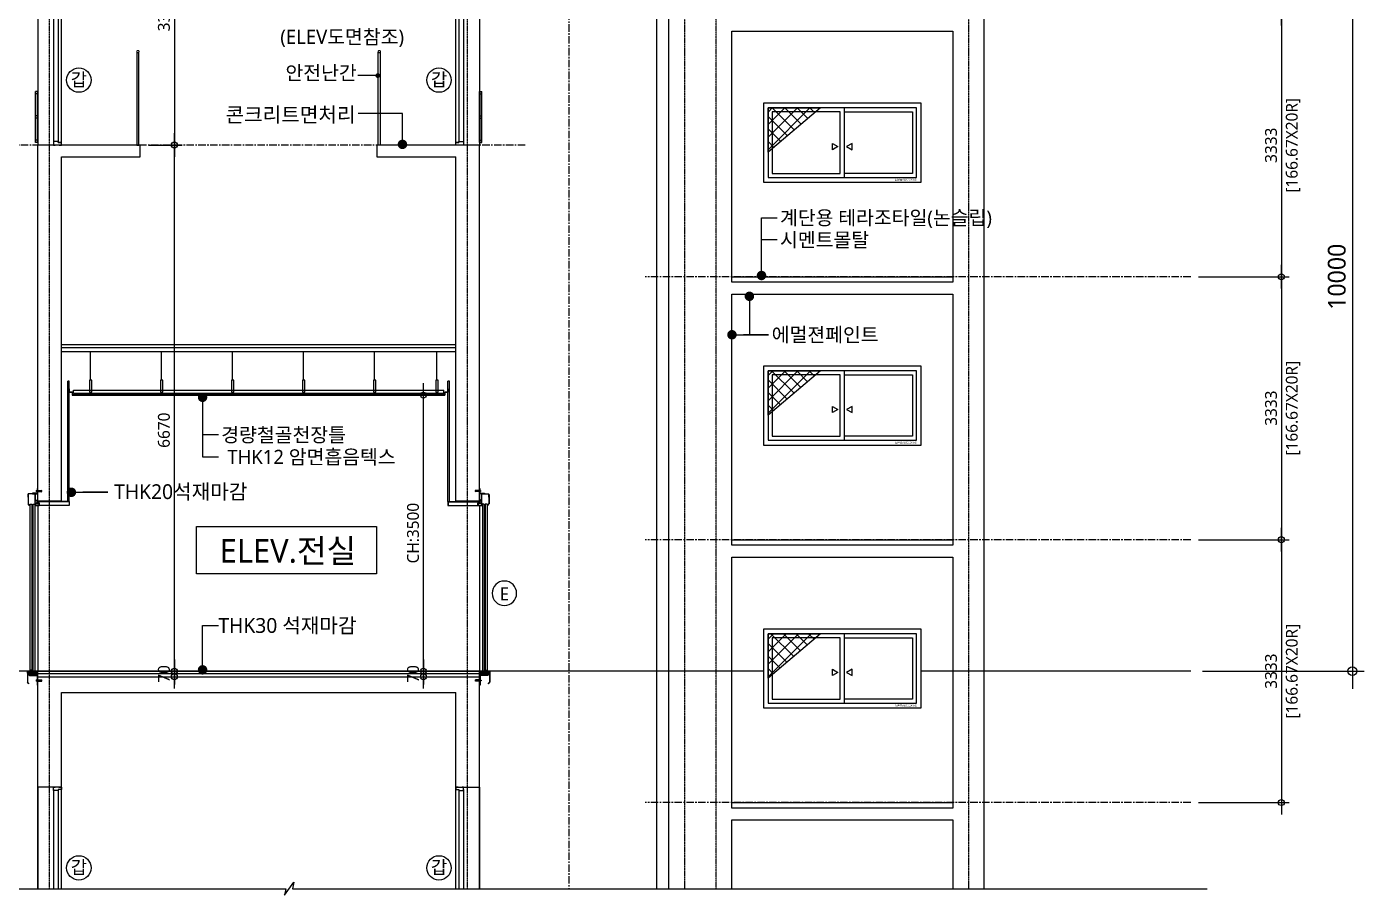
# Model space of a CAD drawing. Header units: millimetres. Extents: x -65167 to 413267, y -17142 to 66587.
# Drawn here: x 396312 to 413267, y 12109 to 23119 of the extents above; entities that cross this region are included whole.
import ezdxf
from ezdxf.enums import TextEntityAlignment as Align

# ---------------------------------------------------------------- set-up
doc = ezdxf.new("R2010")
doc.units = ezdxf.units.MM
doc.header["$LTSCALE"] = 75
doc.header["$MEASUREMENT"] = 0
doc.header["$PDSIZE"] = -10
for name, pattern in [('CEN', [62, 60, -1, 0, -1]), ('CENTER', [2, 1.25, -0.25, 0.25, -0.25]), ('HID', [2.5, 1.5, -1])]:
    doc.linetypes.add(name, pattern=pattern)
doc.layers.get('0').update_dxf_attribs({"linetype": 'CONTINUOUS'})
doc.layers.get('Defpoints').update_dxf_attribs({"color": 171, "linetype": 'CONTINUOUS'})
doc.layers.add('1-골조', color=2, linetype='CONTINUOUS', lineweight=0)
for name, color, linetype in [('A-CORE-ELEV', 5, 'CONTINUOUS'), ('A-DOOR', 4, 'CONTINUOUS'), ('A-ETC', 8, 'CONTINUOUS'), ('A-FIN-6', 6, 'CONTINUOUS'), ('A-SYM', 7, 'CONTINUOUS'), ('CEN', 1, 'CEN'), ('CEN(ST)', 1, 'CENTER'), ('CG-BEAM', 3, 'CONTINUOUS'), ('CON', 2, 'CONTINUOUS'), ('FIN', 8, 'CONTINUOUS'), ('FIN(THK20 화강석)', 5, 'CONTINUOUS'), ('FIN-2', 9, 'CONTINUOUS'), ('hatch', 8, 'CONTINUOUS'), ('NDIM', 7, 'CONTINUOUS'), ('SASAC 도면명', 2, 'CONTINUOUS'), ('SYM', 7, 'CONTINUOUS'), ('TEXT(MIN)', 7, 'CONTINUOUS'), ('TEXT(NOTE小)', 1, 'CONTINUOUS'), ('TEXT(노트)', 7, 'CONTINUOUS'), ('TEXT(실명)', 3, 'CONTINUOUS'), ('WID', 4, 'CONTINUOUS'), ('WIN-G', 252, 'CONTINUOUS'), ('XREF', 7, 'CONTINUOUS'), ('하지철물', 5, 'CONTINUOUS')]:
    doc.layers.add(name, color=color, linetype=linetype)
doc.styles.add('CGS', font='cgse', dxfattribs={"bigfont": 'cgs'})
doc.styles.add('나눔바른고딕', font='NanumBarunGothic.ttf')
doc.dimstyles.new('NDIM 1200', dxfattribs={"dimscale": 75, "dimtxt": 3, "dimasz": 1, "dimexe": 2, "dimexo": 2, "dimgap": 1, "dimtad": 1, "dimdec": 0, "dimdsep": 46, "dimtxsty": 'CGS', "dimblk": 'DOT0', "dimcen": 1, "dimdle": 8, "dimclrd": 256, "dimclre": 256, "dimclrt": 256, "dimadec": 0, "dimazin": 0, "dimtfac": 1, "dimtdec": 0, "dimtix": 1, "dimtmove": 2, "dimatfit": 3, "dimldrblk": 'DOT0', "dimfxl": 1, "dimtolj": 1, "dimtzin": 0, "dimlwd": -1, "dimlwe": -1, "dimarcsym": 0})

# ---------------------------------------------------------------- blocks, each defined once
blk = doc.blocks.new('DOT0')
blk.add_line((-3, 0), (3, 0))
at = {"color": 6}
blk.add_circle((0, 0), 0.75, dxfattribs=at)
blk = doc.blocks.new('*D1396')
at = {"layer": 'Defpoints', "color": 0, "ltscale": 0.4, "transparency": 16777216}
for p in [(411067, 24950), (411067, 14950), (413117, 14950)]:
    blk.add_point(p, dxfattribs=at)
at = {"layer": 'NDIM', "ltscale": 0.4, "transparency": 16777216}
for p, q in [((411217, 24950), (413267, 24950)), ((413117, 24875), (413117, 15025)), ((411217, 14950), (413267, 14950))]:
    blk.add_line(p, q, dxfattribs=at)
at = {"layer": 'NDIM', "ltscale": 0.4, "transparency": 16777216, "xscale": 75, "yscale": 75, "zscale": 75}
for p, rotation in [((413117, 24950), 90), ((413117, 14950), 270)]:
    blk.add_blockref('DOT0', p, dxfattribs=dict(at, rotation=rotation))
at = {"layer": 'NDIM', "ltscale": 0.4, "transparency": 16777216, "insert": (412920, 19950), "char_height": 225, "attachment_point": 5, "rotation": 90, "style": '나눔바른고딕'}
blk.add_mtext('\\A1;10000', dxfattribs=at)
blk = doc.blocks.new('A$C25f2d0dc')
at = {"layer": '1-골조'}
blk.add_line((0, 0), (300, 0), dxfattribs=at)
at = {"layer": 'A-CORE-ELEV', "color": 6, "linetype": 'Continuous'}
for p, q in [((-120, 78), (-122, 78)), ((-122, 78), (-122, -39)), ((-120, 45), (-120, 86)), ((-120, 78), (-120, -39)), ((-117, 45), (-120, 45)), ((-117, 45), (-117, 86)), ((-31, 90), (-116, 90)), ((-31, 87), (-116, 87)), ((-30, 10), (-32, 10)), ((-32, -45), (-32, 10)), ((-30, -10), (-30, 86)), ((-30, -45), (-30, 10)), ((-10, 2), (-30, 2)), ((-27, -10), (-27, 86)), ((-13, 128), (-14, 129)), ((-14, 128), (-13, 128)), ((-13, 122), (-14, 122)), ((-13, 122), (-14, 121)), ((-13, 128), (-7, 128)), ((-7, 122), (-13, 122)), ((0, 15), (-10, 2)), ((-6, 132), (47, 135)), ((-6, 132), (51, 132)), ((-6, 118), (47, 115)), ((-6, 118), (51, 118)), ((47, 115), (47, 135)), ((51, 118), (51, 132)), ((-105, -60), (-121, -41)), ((-104, -59), (-120, -40)), ((-105, -60), (-104, -59)), ((-30, -45), (-32, -45)), ((-27, -10), (-30, -10)), ((-29, -32), (18, -32)), ((-29, -34), (18, -34)), ((-130, -2165), (-130, -2300)), ((-129, -2165), (-129, -2299)), ((-4, -2190), (-129, -2190)), ((-126, -2193), (-126, -2203)), ((-7, -2193), (-126, -2193)), ((-126, -2203), (-7, -2203)), ((-7, -2193), (-7, -2203)), ((-4, -2190), (-4, -2206)), ((0, -2216), (0, -2160)), ((-113, -2319), (-130, -2300)), ((-129, -2206), (-4, -2206)), ((-112, -2318), (-129, -2299)), ((-113, -2319), (-112, -2318)), ((-15, -2276), (-16, -2275)), ((-16, -2277), (-15, -2276)), ((-15, -2283), (-16, -2282)), ((-15, -2283), (-16, -2283)), ((-15, -2276), (-9, -2276)), ((-9, -2283), (-15, -2283)), ((-8, -2272), (47, -2270)), ((-8, -2272), (51, -2272)), ((-8, -2286), (47, -2289)), ((-8, -2286), (51, -2286)), ((47, -2289), (47, -2270)), ((51, -2286), (51, -2272))]:
    blk.add_line(p, q, dxfattribs=at)
at = {"layer": 'A-CORE-ELEV', "color": 4, "linetype": 'Continuous'}
for p, q in [((-99, -45), (-99, -2149)), ((-99, -45), (-74, -45)), ((-74, -45), (-74, -2149)), ((-62, -45), (-62, -2163)), ((-62, -45), (-37, -45)), ((-37, -45), (-37, -2163)), ((-74, -2149), (-99, -2149)), ((-37, -2163), (-62, -2163))]:
    blk.add_line(p, q, dxfattribs=at)
at = {"layer": 'A-CORE-ELEV', "color": 9, "linetype": 'Continuous'}
blk.add_line((0, -60), (0, -2160), dxfattribs=at)
at = {"layer": 'A-CORE-ELEV', "color": 6, "linetype": 'Continuous'}
for points in [[(-65, 90), (0, 90), (0, 155), (-2, 155, 0.414214), (-6, 151), (-6, 100, -0.414214), (-10, 96), (-61, 96, 0.414214), (-65, 92)], [(17, -27, -0.414214), (19, -29), (19, -30), (-6, -30), (-6, 2), (-5, 2, -0.414214), (-3, 0), (-3, -25, 0.414214), (-1, -27)], [(-8, -2220), (-8, -2334, 0.414214), (-2, -2340), (0, -2340), (0, -2206), (-109, -2206), (-109, -2208, 0.414214), (-103, -2214), (-14, -2214, -0.414214)]]:
    blk.add_lwpolyline(points, format="xyb", close=True, dxfattribs=at)
for points in [[(-14, 128), (-18, 128), (-18, 122), (-14, 122)], [(-7, 118), (-13, 118), (-14, 119), (-14, 131), (-13, 132), (-7, 132)], [(-6, 116), (-7, 116), (-7, 134), (-6, 134)], [(-16, -2276), (-20, -2276), (-20, -2283), (-16, -2283)], [(-9, -2286), (-15, -2286), (-16, -2285), (-16, -2273), (-15, -2272), (-9, -2272)], [(-8, -2289), (-9, -2289), (-9, -2270), (-8, -2270)]]:
    blk.add_lwpolyline(points, dxfattribs=at)
for points in [[(18, -58), (-29, -58), (-29, -32), (-20, -32), (-20, -30), (-30, -30), (-30, -60), (20, -60), (20, -30), (10, -30), (10, -32), (18, -32)], [(-106, -2160), (-101, -2160), (-101, -2162), (-95, -2162), (-95, -2160), (-89, -2160), (-89, -2162), (-84, -2162), (-84, -2160), (-78, -2160), (-78, -2162), (-72, -2162), (-72, -2160), (-64, -2160), (-64, -2171), (-33, -2171), (-33, -2160), (-5, -2160), (-5, -2165), (-10, -2165), (-10, -2176), (-5, -2176), (-5, -2185), (-15, -2185), (-15, -2171), (-27, -2171), (-27, -2185), (-82, -2185), (-82, -2176), (-72, -2176), (-72, -2171), (-115, -2171), (-115, -2176), (-105, -2176), (-105, -2185), (-129, -2185), (-129, -2165), (-130, -2165), (-130, -2163), (-128, -2160), (-112, -2160), (-112, -2162), (-106, -2162)]]:
    blk.add_lwpolyline(points, close=True, dxfattribs=at)
blk.add_circle((-3, -2166), 2.5, dxfattribs=at)
for centre, radius, start, end in [((-116, 86), 4, 90, 180), ((-116, 86), 1, 90, 180), ((-31, 86), 4, 0, 90), ((-31, 86), 1, 0, 90), ((-119, -39), 2.5, 180, 220), ((-119, -39), 1, 180, 220), ((-3, -2157), 3.63, 226.3972, 313.6028)]:
    blk.add_arc(centre, radius, start, end, dxfattribs=at)
at = {"layer": 'A-FIN-6'}
for p, q in [((400, -10), (-6, -10)), ((398, -12), (-6, -12)), ((398, -58), (20, -58)), ((400, -60), (20, -60)), ((398, -12), (398, -58)), ((400, -10), (400, -60))]:
    blk.add_line(p, q, dxfattribs=at)
blk = doc.blocks.new('ELEV비상도어1')
at = {"color": 252, "linetype": 'Continuous'}
for p, q in [((162556, 62412), (162556, 63062)), ((162586, 63062), (162556, 63062)), ((162586, 63032), (162556, 63032)), ((162559, 62412), (162559, 63062)), ((162583, 62412), (162583, 63062)), ((162586, 62412), (162586, 63062)), ((162586, 62752), (162556, 62752)), ((162586, 62722), (162556, 62722)), ((162586, 62442), (162556, 62442)), ((162586, 62412), (162556, 62412))]:
    blk.add_line(p, q, dxfattribs=at)
at = {"layer": 'A-DOOR', "color": 8, "linetype": 'Continuous'}
for p, q in [((162586, 64182), (162586, 62382)), ((162786, 64137), (162786, 62412))]:
    blk.add_line(p, q, dxfattribs=at)
at = {"layer": 'A-DOOR', "linetype": 'Continuous'}
for points in [[(162856, 64182), (162886, 64182), (162886, 64152), (162846, 64152), (162846, 64137), (162786, 64137), (162786, 64152), (162786, 64182), (162806, 64182)], [(162856, 62382), (162886, 62382), (162886, 62412), (162846, 62412), (162846, 62427), (162786, 62427), (162786, 62412), (162786, 62382), (162806, 62382)]]:
    blk.add_lwpolyline(points, dxfattribs=at)
blk.add_lwpolyline([(162886, 64152), (162846, 64152), (162846, 62412), (162886, 62412)], close=True, dxfattribs=at)
blk = doc.blocks.new('*D1423')
at = {"layer": 'Defpoints', "color": 0, "ltscale": 0.4, "transparency": 16777216}
for p in [(400916, 18450, 0), (401341, 18450, 0), (400916, 14950, 0)]:
    blk.add_point(p, dxfattribs=at)
at = {"layer": 'NDIM', "ltscale": 0.4, "transparency": 16777216}
for p, q in [((401016, 18450, 0), (401441, 18450, 0)), ((401341, 15000, 0), (401341, 18400, 0)), ((401016, 14950, 0), (401441, 14950, 0))]:
    blk.add_line(p, q, dxfattribs=at)
at = {"layer": 'NDIM', "ltscale": 0.4, "transparency": 16777216, "xscale": 50, "yscale": 50, "zscale": 50}
for p, rotation in [((401341, 18450, 0), 90), ((401341, 14950, 0), 270)]:
    blk.add_blockref('DOT0', p, dxfattribs=dict(at, rotation=rotation))
at = {"layer": 'NDIM', "ltscale": 0.4, "transparency": 16777216, "insert": (401209, 16700, 0), "char_height": 150, "attachment_point": 5, "rotation": 90, "style": '나눔바른고딕'}
blk.add_mtext('\\A1;CH:3500', dxfattribs=at)
blk = doc.blocks.new('*D1424')
at = {"layer": 'Defpoints', "color": 0, "ltscale": 0.4, "transparency": 16777216}
for p in [(400916, 14950, 0), (400916, 14880, 0), (401341, 14880, 0)]:
    blk.add_point(p, dxfattribs=at)
at = {"layer": 'NDIM', "ltscale": 0.4, "transparency": 16777216}
for p, q in [((401016, 14950, 0), (401441, 14950, 0)), ((401341, 15000, 0), (401341, 15050, 0)), ((401341, 14950, 0), (401341, 14880, 0)), ((401016, 14880, 0), (401441, 14880, 0)), ((401341, 14830, 0), (401341, 14780, 0))]:
    blk.add_line(p, q, dxfattribs=at)
at = {"layer": 'NDIM', "ltscale": 0.4, "transparency": 16777216, "xscale": 50, "yscale": 50, "zscale": 50}
for p, rotation in [((401341, 14950, 0), 270), ((401341, 14880, 0), 90)]:
    blk.add_blockref('DOT0', p, dxfattribs=dict(at, rotation=rotation))
at = {"layer": 'NDIM', "ltscale": 0.4, "transparency": 16777216, "insert": (401209, 14915, 0), "char_height": 150, "attachment_point": 5, "rotation": 90, "style": '나눔바른고딕'}
blk.add_mtext('\\A1;70', dxfattribs=at)
blk = doc.blocks.new('*D1425')
at = {"layer": 'Defpoints', "color": 0, "ltscale": 0.4, "transparency": 16777216}
for p in [(397758, 21620, 0), (398183, 21620, 0), (397758, 14950, 0)]:
    blk.add_point(p, dxfattribs=at)
at = {"layer": 'NDIM', "ltscale": 0.4, "transparency": 16777216}
for p, q in [((397858, 21620, 0), (398283, 21620, 0)), ((398183, 15000, 0), (398183, 21570, 0)), ((397858, 14950, 0), (398283, 14950, 0))]:
    blk.add_line(p, q, dxfattribs=at)
at = {"layer": 'NDIM', "ltscale": 0.4, "transparency": 16777216, "xscale": 50, "yscale": 50, "zscale": 50}
for p, rotation in [((398183, 21620, 0), 90), ((398183, 14950, 0), 270)]:
    blk.add_blockref('DOT0', p, dxfattribs=dict(at, rotation=rotation))
at = {"layer": 'NDIM', "ltscale": 0.4, "transparency": 16777216, "insert": (398051, 18005, 0), "char_height": 150, "attachment_point": 5, "rotation": 90, "style": '나눔바른고딕'}
blk.add_mtext('\\A1;6670', dxfattribs=at)
blk = doc.blocks.new('*D1426')
at = {"layer": 'Defpoints', "color": 0, "ltscale": 0.4, "transparency": 16777216}
for p in [(397758, 14950, 0), (397758, 14880, 0), (398183, 14880, 0)]:
    blk.add_point(p, dxfattribs=at)
at = {"layer": 'NDIM', "ltscale": 0.4, "transparency": 16777216}
for p, q in [((397858, 14950, 0), (398283, 14950, 0)), ((398183, 15000, 0), (398183, 15050, 0)), ((398183, 14950, 0), (398183, 14880, 0)), ((397858, 14880, 0), (398283, 14880, 0)), ((398183, 14830, 0), (398183, 14780, 0))]:
    blk.add_line(p, q, dxfattribs=at)
at = {"layer": 'NDIM', "ltscale": 0.4, "transparency": 16777216, "xscale": 50, "yscale": 50, "zscale": 50}
for p, rotation in [((398183, 14950, 0), 270), ((398183, 14880, 0), 90)]:
    blk.add_blockref('DOT0', p, dxfattribs=dict(at, rotation=rotation))
at = {"layer": 'NDIM', "ltscale": 0.4, "transparency": 16777216, "insert": (398051, 14915, 0), "char_height": 150, "attachment_point": 5, "rotation": 90, "style": '나눔바른고딕'}
blk.add_mtext('\\A1;70', dxfattribs=at)
blk = doc.blocks.new('*D1427')
at = {"layer": 'Defpoints', "color": 0, "ltscale": 0.4, "transparency": 16777216}
for p in [(397758, 24950, 0), (397758, 21620, 0), (398183, 21620, 0)]:
    blk.add_point(p, dxfattribs=at)
at = {"layer": 'NDIM', "ltscale": 0.4, "transparency": 16777216}
for p, q in [((397858, 24950, 0), (398283, 24950, 0)), ((398183, 24900, 0), (398183, 21670, 0)), ((397858, 21620, 0), (398283, 21620, 0))]:
    blk.add_line(p, q, dxfattribs=at)
at = {"layer": 'NDIM', "ltscale": 0.4, "transparency": 16777216, "xscale": 50, "yscale": 50, "zscale": 50}
for p, rotation in [((398183, 24950, 0), 90), ((398183, 21620, 0), 270)]:
    blk.add_blockref('DOT0', p, dxfattribs=dict(at, rotation=rotation))
at = {"layer": 'NDIM', "ltscale": 0.4, "transparency": 16777216, "insert": (398051, 23285, 0), "char_height": 150, "attachment_point": 5, "rotation": 90, "style": '나눔바른고딕'}
blk.add_mtext('\\A1;3330', dxfattribs=at)
blk = doc.blocks.new('AW(2.0X1.0)')
at = {"ltscale": 1000}
blk.add_wipeout([(887455, -28823), (889455, -28823), (889455, -27823), (887455, -27823)], dxfattribs=at).dxf.layer = 'WID'
at = {"layer": 'WID', "ltscale": 1000}
blk.add_line((888480, -27883), (888480, -28763), dxfattribs=at)
for points in [[(887455, -28823), (889455, -28823), (889455, -27823), (887455, -27823)], [(887515, -28763), (889395, -28763), (889395, -27883), (887515, -27883)]]:
    blk.add_lwpolyline(points, close=True, dxfattribs=at)
at = {"layer": 'WIN-G'}
for points in [[(888430, -27933), (887565, -27933), (887565, -28713), (888430, -28713)], [(888331, -28333), (888400, -28373), (888331, -28413)], [(888579, -28333), (888510, -28373), (888579, -28413)]]:
    blk.add_lwpolyline(points, close=True, dxfattribs=at)
blk.add_lwpolyline([(888480, -27933), (889345, -27933), (889345, -28713), (888480, -28713)], dxfattribs=at)
at = {"layer": 'Defpoints', "style": '나눔바른고딕'}
blk.add_text('상온용AW(2.0X1.0)', height=25, dxfattribs=at).set_placement((889119, -28806))
blk = doc.blocks.new('A$C2DB153E7')
at = {"layer": 'hatch'}
h = blk.add_hatch(dxfattribs=at)
h.set_pattern_fill('_USER', color=252, scale=112.5, angle=45, double=1, pattern_type=0)
h.set_pattern_definition([(45, (-5906.34, -13786.88), (-79.5495, 79.5495), []), (135, (-5906.34, -13786.88), (-79.5495, -79.5495), [])])
h.paths.add_polyline_path([(663, 0), (0, -562), (0, 0)])
at = {"layer": 'hatch', "color": 252}
blk.add_lwpolyline([(663, 0), (0, -562), (0, 0)], close=True, dxfattribs=at)
blk = doc.blocks.new('*D1522')
at = {"layer": 'Defpoints', "color": 0, "ltscale": 0.4, "transparency": 16777216}
for p in [(411067, 16617), (411067, 13284), (412217, 13284)]:
    blk.add_point(p, dxfattribs=at)
at = {"layer": 'NDIM', "ltscale": 0.4, "transparency": 16777216}
for p, q in [((411167, 16617), (412317, 16617)), ((412217, 16567), (412217, 13334)), ((411167, 13284), (412317, 13284))]:
    blk.add_line(p, q, dxfattribs=at)
at = {"layer": 'NDIM', "ltscale": 0.4, "transparency": 16777216, "xscale": 50, "yscale": 50, "zscale": 50}
for p, rotation in [((412217, 16617), 90), ((412217, 13284), 270)]:
    blk.add_blockref('DOT0', p, dxfattribs=dict(at, rotation=rotation))
at = {"layer": 'NDIM', "ltscale": 0.4, "transparency": 16777216, "char_height": 150, "attachment_point": 5, "rotation": 90, "style": '나눔바른고딕'}
for s, insert in [('\\A1;[166.67X20R]', (412365, 14950)), ('\\A1;3333', (412086, 14950))]:
    blk.add_mtext(s, dxfattribs=dict(at, insert=insert))
blk = doc.blocks.new('*D1523')
at = {"layer": 'Defpoints', "color": 0, "ltscale": 0.4, "transparency": 16777216}
for p in [(411067, 19950), (411067, 16617), (412217, 16617)]:
    blk.add_point(p, dxfattribs=at)
at = {"layer": 'NDIM', "ltscale": 0.4, "transparency": 16777216}
for p, q in [((411167, 19950), (412317, 19950)), ((412217, 19900), (412217, 16667)), ((411167, 16617), (412317, 16617))]:
    blk.add_line(p, q, dxfattribs=at)
at = {"layer": 'NDIM', "ltscale": 0.4, "transparency": 16777216, "xscale": 50, "yscale": 50, "zscale": 50}
for p, rotation in [((412217, 19950), 90), ((412217, 16617), 270)]:
    blk.add_blockref('DOT0', p, dxfattribs=dict(at, rotation=rotation))
at = {"layer": 'NDIM', "ltscale": 0.4, "transparency": 16777216, "char_height": 150, "attachment_point": 5, "rotation": 90, "style": '나눔바른고딕'}
for s, insert in [('\\A1;[166.67X20R]', (412365, 18284)), ('\\A1;3333', (412086, 18284))]:
    blk.add_mtext(s, dxfattribs=dict(at, insert=insert))
blk = doc.blocks.new('*D1524')
at = {"layer": 'Defpoints', "color": 0, "ltscale": 0.4, "transparency": 16777216}
for p in [(411067, 23284), (411067, 19950), (412217, 19950)]:
    blk.add_point(p, dxfattribs=at)
at = {"layer": 'NDIM', "ltscale": 0.4, "transparency": 16777216}
for p, q in [((411167, 23284), (412317, 23284)), ((412217, 23234), (412217, 20000)), ((411167, 19950), (412317, 19950))]:
    blk.add_line(p, q, dxfattribs=at)
at = {"layer": 'NDIM', "ltscale": 0.4, "transparency": 16777216, "xscale": 50, "yscale": 50, "zscale": 50}
for p, rotation in [((412217, 23284), 90), ((412217, 19950), 270)]:
    blk.add_blockref('DOT0', p, dxfattribs=dict(at, rotation=rotation))
at = {"layer": 'NDIM', "ltscale": 0.4, "transparency": 16777216, "char_height": 150, "attachment_point": 5, "rotation": 90, "style": '나눔바른고딕'}
for s, insert in [('\\A1;[166.67X20R]', (412365, 21617)), ('\\A1;3333', (412086, 21617))]:
    blk.add_mtext(s, dxfattribs=dict(at, insert=insert))
blk = doc.blocks.new('E')
at = {"layer": 'TEXT(NOTE小)'}
blk.add_circle((287, -86), 155, dxfattribs=at)
at = {"layer": 'TEXT(NOTE小)', "style": '나눔바른고딕'}
blk.add_text('E', height=165, dxfattribs=at).set_placement((288, -79), align=Align.MIDDLE_CENTER)
blk = doc.blocks.new('갑종방화문표기')
at = {"layer": 'TEXT(NOTE小)'}
blk.add_circle((0, 0), 150, dxfattribs=at)
at = {"layer": 'TEXT(NOTE小)', "style": '나눔바른고딕'}
blk.add_text('갑', height=160, dxfattribs=at).set_placement((1, 7), align=Align.MIDDLE_CENTER)

msp = doc.modelspace()

# ---------------------------------------------------------------- linework, layer by layer
at = {"ltscale": 10000, "elevation": 0}
msp.add_lwpolyline([(398463.6, 16782.9), (400744.9, 16782.9), (400744.9, 16182.9), (398463.6, 16182.9)], close=True, dxfattribs=at)
at = {"layer": 'A-DOOR', "color": 8, "linetype": 'Continuous'}
for p, q in [((396450.6, 13480.3, 0), (396450.6, 12191.9, 0)), ((396650.6, 13450.3, 0), (396650.6, 12191.9, 0)), ((401850.6, 13450.3, 0), (401850.6, 12191.9, 0)), ((402050.6, 13480.3, 0), (402050.6, 12191.9, 0))]:
    msp.add_line(p, q, dxfattribs=at)
at = {"layer": 'A-DOOR', "linetype": 'Continuous', "elevation": 0}
for points in [[(396720.6, 13480.3), (396750.6, 13480.3), (396750.6, 13450.3), (396710.6, 13450.3), (396710.6, 13435.3), (396650.6, 13435.3), (396650.6, 13450.3), (396650.6, 13480.3), (396670.6, 13480.3)], [(396750.6, 12191.9), (396750.6, 13450.3), (396710.6, 13450.3), (396710.6, 12191.9)], [(401780.6, 13480.3), (401750.6, 13480.3), (401750.6, 13450.3), (401790.6, 13450.3), (401790.6, 13435.3), (401850.6, 13435.3), (401850.6, 13450.3), (401850.6, 13480.3), (401830.6, 13480.3)], [(401750.6, 12191.9), (401750.6, 13450.3), (401790.6, 13450.3), (401790.6, 12191.9)]]:
    msp.add_lwpolyline(points, dxfattribs=at)
at = {"layer": 'A-ETC'}
for p, q in [((401750.6, 19050.3, 0), (396750.6, 19050.3, 0)), ((401750.6, 19050.3, 0), (396750.6, 19050.3, 0)), ((401750.6, 19000.3, 0), (396750.6, 19000.3, 0)), ((401750.6, 19000.3, 0), (396750.6, 19000.3, 0))]:
    msp.add_line(p, q, dxfattribs=at)
at = {"layer": 'A-SYM', "elevation": 0}
msp.add_lwpolyline([(400761.5, 22500.2), (400510.2, 22500.2)], dxfattribs=at)
at = {"layer": 'A-SYM', "const_width": 30, "elevation": 0}
msp.add_lwpolyline([(400761.5, 22515.2, 1), (400761.5, 22485.2, 1)], format="xyb", close=True, dxfattribs=at)
at = {"layer": 'CEN', "ltscale": 10000}
for p, q in [((404300.6, 12191.9), (404300.6, 28689.6)), ((411067.4, 14950.3), (386941.9, 14950.3))]:
    msp.add_line(p, q, dxfattribs=at)
at = {"layer": 'CEN(ST)', "ltscale": 0.1}
for p, q in [((396600.6, 12191.9), (396600.6, 52264.1)), ((401900.6, 12191.9), (401900.6, 52264.1)), ((404650.6, 52264.1), (404650.6, 12191.9)), ((405050.6, 12191.9), (405050.6, 52264.1)), ((408250.6, 52264.1), (408250.6, 12191.9))]:
    msp.add_line(p, q, dxfattribs=at)
at = {"layer": 'CEN(ST)'}
for p, q in [((403183.1, 49550.3, 0), (403183.1, 12191.9)), ((402630.5, 21620.3, 0), (395802.9, 21620.3, 0)), ((411067.4, 19950.3), (404150.5, 19950.3)), ((411067.4, 16617), (404150.5, 16617)), ((411067.4, 13283.6), (404150.5, 13283.6))]:
    msp.add_line(p, q, dxfattribs=at)
at = {"layer": 'CG-BEAM', "color": 252}
msp.add_line((396750.6, 19090.3, 0), (401750.6, 19090.3, 0), dxfattribs=at)
msp.add_line((396750.6, 19090.3, 0), (401750.6, 19090.3, 0), dxfattribs=at)
at = {"layer": 'CG-BEAM', "color": 252, "elevation": 0}
for points in [[(397708.1, 22797), (397708.1, 21620.3), (397733.1, 21620.3), (397733.1, 22797)], [(400793.1, 22797), (400793.1, 21620.3), (400768.1, 21620.3), (400768.1, 22797)]]:
    msp.add_lwpolyline(points, dxfattribs=at)
at = {"layer": 'CON', "ltscale": 0.1}
for p, q in [((408450.6, 12191.9), (408450.6, 50400.3)), ((396450.6, 17110.3, 0), (396450.6, 21620.3, 0)), ((402050.6, 17110.3, 0), (402050.6, 21620.3, 0)), ((396750.6, 17110.3, 0), (396750.6, 21470.3, 0)), ((401750.6, 17110.3, 0), (401750.6, 21470.3, 0)), ((396450.6, 12191.9, 0), (396450.6, 14880.3, 0)), ((402050.6, 12191.9, 0), (402050.6, 14880.3, 0)), ((396750.6, 12191.9, 0), (396750.6, 14680.3, 0)), ((401750.6, 12191.9, 0), (401750.6, 14680.3, 0)), ((396750.6, 13480.3, 0), (396450.6, 13480.3, 0)), ((401750.6, 13480.3, 0), (402050.6, 13480.3, 0))]:
    msp.add_line(p, q, dxfattribs=at)
at = {"layer": 'CON', "ltscale": 1000}
for p, q in [((404450.6, 12191.9), (404450.6, 49550.3)), ((405250.6, 19880.3), (405250.6, 23063.6)), ((408050.6, 23063.6), (408050.6, 19880.3)), ((408050.6, 23063.6), (408050.6, 19880.3)), ((405250.6, 16547), (405250.6, 19730.3)), ((405250.6, 16547), (405250.6, 19730.3)), ((405250.6, 19730.3), (408050.6, 19730.3)), ((408050.6, 19730.3), (408050.6, 16547)), ((408050.6, 19730.3), (408050.6, 16547)), ((408050.6, 16547), (405250.6, 16547)), ((405250.6, 16397), (408050.6, 16397)), ((405250.6, 13213.6), (405250.6, 16397)), ((408050.6, 16397), (408050.6, 13213.6)), ((408050.6, 13213.6), (405250.6, 13213.6)), ((405250.6, 12191.9), (405250.6, 13063.6)), ((405250.6, 13063.6), (408050.6, 13063.6)), ((408050.6, 13063.6), (408050.6, 12191.9))]:
    msp.add_line(p, q, dxfattribs=at)
at = {"layer": 'CON', "ltscale": 10000}
for p, q in [((405250.6, 23063.6), (408050.6, 23063.6)), ((396450.6, 14880.3, 0), (402050.6, 14880.3, 0)), ((396450.6, 14880.3, 0), (402050.6, 14880.3, 0)), ((396750.6, 14680.3, 0), (401750.6, 14680.3, 0))]:
    msp.add_line(p, q, dxfattribs=at)
at = {"layer": 'CON', "ltscale": 1000}
msp.add_lwpolyline([(408050.6, 19880.3), (405250.6, 19880.3), (405250.6, 23063.6)], dxfattribs=at)
at = {"layer": 'FIN', "ltscale": 10000}
for p, q in [((405250.6, 19950.3), (408050.6, 19950.3)), ((405250.6, 16617), (408050.6, 16617)), ((396450.6, 14950.3, 0), (402050.6, 14950.3, 0)), ((396450.6, 14950.3, 0), (402050.6, 14950.3, 0)), ((396450.6, 14920.3, 0), (402050.6, 14920.3, 0)), ((396450.6, 14920.3, 0), (402050.6, 14920.3, 0)), ((405250.6, 13283.6), (408050.6, 13283.6))]:
    msp.add_line(p, q, dxfattribs=at)
at = {"layer": 'FIN(THK20 화강석)', "ltscale": 10000}
for p, q in [((396830.6, 17100.3, 0), (396830.6, 18625.3, 0)), ((396850.6, 18625.3, 0), (396830.6, 18625.3, 0)), ((396850.6, 17100.3, 0), (396850.6, 18625.3, 0)), ((401650.6, 17100.3, 0), (401650.6, 18625.3, 0)), ((401670.6, 18625.3), (401650.6, 18625.3, 0)), ((401670.6, 17100.3, 0), (401670.6, 18625.3, 0))]:
    msp.add_line(p, q, dxfattribs=at)
at = {"layer": 'FIN-2'}
for p, q in [((397121.1, 18637.3, 0), (397121.1, 19000.3, 0)), ((398021.1, 18637.3, 0), (398021.1, 19000.3, 0)), ((398921.1, 18637.3, 0), (398921.1, 19000.3, 0)), ((399821.1, 18637.3, 0), (399821.1, 19000.3, 0)), ((400721.1, 18637.3, 0), (400721.1, 19000.3, 0)), ((401511.7, 18637.3, 0), (401511.7, 19000.3, 0)), ((396902.6, 18476.3, 0), (396902.6, 18514.3, 0)), ((396902.6, 18514.3, 0), (401598.6, 18514.3, 0)), ((401598.6, 18476.3, 0), (401598.6, 18514.3, 0)), ((396890.6, 18462.3, 0), (401610.6, 18462.3, 0)), ((396890.6, 18450.3, 0), (401592.6, 18450.3, 0)), ((396902.6, 18476.3, 0), (401598.6, 18476.3, 0))]:
    msp.add_line(p, q, dxfattribs=at)
at = {"layer": 'FIN-2', "elevation": 0}
for points in [[(396908.6, 18448.3), (396908.6, 18450.3), (396890.6, 18450.3), (396890.6, 18488.3), (396852.6, 18488.3), (396852.6, 18528.3), (396850.6, 18528.3), (396850.6, 18486.3), (396888.6, 18486.3), (396888.6, 18448.3), (396908.6, 18448.3)], [(401592.6, 18448.3), (401592.6, 18450.3), (401610.6, 18450.3), (401610.6, 18488.3), (401648.6, 18488.3), (401648.6, 18528.3), (401650.6, 18528.3), (401650.6, 18486.3), (401612.6, 18486.3), (401612.6, 18448.3), (401592.6, 18448.3)]]:
    msp.add_lwpolyline(points, dxfattribs=at)
for points in [[(397136.1, 18637.3), (397106.1, 18637.3), (397106.1, 18487.3), (397136.1, 18487.3)], [(398036.1, 18637.3), (398006.1, 18637.3), (398006.1, 18487.3), (398036.1, 18487.3)], [(398936.1, 18637.3), (398906.1, 18637.3), (398906.1, 18487.3), (398936.1, 18487.3)], [(399836.1, 18637.3), (399806.1, 18637.3), (399806.1, 18487.3), (399836.1, 18487.3)], [(400736.1, 18637.3), (400706.1, 18637.3), (400706.1, 18487.3), (400736.1, 18487.3)], [(401526.7, 18637.3), (401496.7, 18637.3), (401496.7, 18487.3), (401526.7, 18487.3)]]:
    msp.add_lwpolyline(points, close=True, dxfattribs=at)
at = {"layer": 'NDIM', "ltscale": 10000}
msp.add_line((405826.4, 20418), (405626.4, 20418), dxfattribs=at)
at = {"layer": 'SASAC 도면명', "ltscale": 10000, "elevation": 0}
for points in [[(396750.6, 21470.3), (397750.6, 21470.3), (397750.6, 21620.3), (396450.6, 21620.3)], [(402050.6, 21620.3), (400750.6, 21620.3), (400750.6, 21470.3), (401750.6, 21470.3)]]:
    msp.add_lwpolyline(points, dxfattribs=at)
at = {"layer": 'SYM', "ltscale": 10000}
msp.add_lwpolyline([(387060.9, 12191.9), (399598.2, 12191.9), (399577.9, 12109.4), (399699.4, 12274.4), (399679.2, 12191.9), (411275.6, 12191.9)], dxfattribs=at)
at = {"layer": 'TEXT(MIN)', "ltscale": 10000}
msp.add_line((398740.6, 17945.9, 0), (398540.6, 17945.9, 0), dxfattribs=at)
at = {"layer": '하지철물', "color": 3, "linetype": 'HID', "lineweight": 20}
for centre, radius in [((397720.6, 22805.3, 0), 15), ((397720.6, 22805.3, 0), 13), ((400780.6, 22805.3, 0), 15), ((400780.6, 22805.3, 0), 13)]:
    msp.add_circle(centre, radius, dxfattribs=at)

# ---------------------------------------------------------------- block references
for name, p in [('ELEV비상도어1', (233865, -40761.7, 0)), ('AW(2.0X1.0)', (-481804.4, 46640.2))]:
    msp.add_blockref(name, p)
at = {"xscale": -1}
msp.add_blockref('ELEV비상도어1', (564636.2, -40761.7, 0), dxfattribs=at)
at = {"xscale": 1.030731055544951, "yscale": 1.030731055544951, "zscale": 1.030731055544951}
for p in [(396972.3, 22443), (401537.6, 22443), (396972.3, 12456.4), (401537.6, 12456.4)]:
    msp.add_blockref('갑종방화문표기', p, dxfattribs=at)
at = {"layer": 'CEN(ST)', "xscale": -1, "rotation": 180}
msp.add_blockref('E', (402079.5, 15852), dxfattribs=at)
at = {"layer": 'XREF'}
msp.add_blockref('A$C25f2d0dc', (396450.6, 17110.3, 0), dxfattribs=at)
at = {"layer": 'XREF', "xscale": -1}
msp.add_blockref('A$C25f2d0dc', (402050.6, 17110.3, 0), dxfattribs=at)

# ---------------------------------------------------------------- texts
at = {"layer": 'TEXT(MIN)', "style": '나눔바른고딕'}
for s, p in [('(ELEV도면참조)', (399526.4, 22991.4, 0)), ('안전난간', (399591.4, 22534.1, 0)), ('계단용 테라조타일(논슬립)', (405861.2, 20698)), ('시멘트몰탈', (405861.2, 20418)), ('에멀젼페인트', (405755.7, 19215))]:
    msp.add_text(s, height=180, dxfattribs=at).set_placement(p, align=Align.MIDDLE_LEFT)
for s, p in [('경량철골천장틀', (400358.4, 17945.9, 0)), ('THK12 암면흡음텍스', (400988.5, 17665.9, 0))]:
    msp.add_text(s, height=180, dxfattribs=at).set_placement(p, align=Align.MIDDLE_RIGHT)
at = {"layer": 'TEXT(노트)', "style": '나눔바른고딕'}
for s, p in [('콘크리트면처리', (398832.4, 22004.2, 0)), ('THK30 석재마감', (398740.6, 15529.5, 0))]:
    msp.add_text(s, height=187.5, dxfattribs=at).set_placement(p, align=Align.MIDDLE_LEFT)
msp.add_text('THK20석재마감', height=187.5, dxfattribs=at).set_placement((399108.3, 17225.8, 0), align=Align.MIDDLE_RIGHT)
at = {"layer": 'TEXT(실명)', "style": '나눔바른고딕'}
msp.add_text('ELEV.전실', height=300, dxfattribs=at).set_placement((399623.7, 16481.1, 0), align=Align.MIDDLE)

# ---------------------------------------------------------------- dimensions: what is measured, and where the dimension line sits
at = {"layer": 'NDIM', "ltscale": 0.4}
for base, p1, p2, override, picture, middle in [((398182.7, 21620.3, 0), (397757.7, 24950.3, 0), (397757.7, 21620.3, 0), {"dimscale": 50, "dimtxsty": '나눔바른고딕'}, '*D1427', (398051.2, 23285.3, 0)), ((413117.4, 14950.3), (411067.4, 24950.3), (411067.4, 14950.3), {"dimtxsty": '나눔바른고딕'}, '*D1396', (412920.3, 19950.3)), ((398182.7, 14880.3, 0), (397757.7, 14950.3, 0), (397757.7, 14880.3, 0), {"dimscale": 50, "dimtxsty": '나눔바른고딕'}, '*D1426', (398051.3, 14915.3, 0)), ((401340.9, 14880.3, 0), (400915.9, 14950.3, 0), (400915.9, 14880.3, 0), {"dimscale": 50, "dimtxsty": '나눔바른고딕'}, '*D1424', (401209.5, 14915.3, 0))]:
    dim = msp.add_linear_dim(base=base, p1=p1, p2=p2, angle=270, dimstyle='NDIM 1200', override=override, dxfattribs=at)
    dim.commit()
    dim.dimension.update_dxf_attribs({"geometry": picture, "text_midpoint": middle})
for base, p1, p2, angle, text, picture, middle in [((412217.4, 19950.3), (411067.4, 23283.6), (411067.4, 19950.3), 270, '<>\\X[166.67X20R]', '*D1524', (412217.4, 21616.9)), ((412217.4, 16617), (411067.4, 19950.3), (411067.4, 16617), 270, '<>\\X[166.67X20R]', '*D1523', (412217.4, 18283.6)), ((401340.9, 18450.3, 0), (400915.9, 14950.3, 0), (400915.9, 18450.3, 0), 90, 'CH:<>', '*D1423', (401209.4, 16700.3, 0)), ((412217.4, 13283.6), (411067.4, 16616.9), (411067.4, 13283.6), 270, '<>\\X[166.67X20R]', '*D1522', (412217.4, 14950.3))]:
    dim = msp.add_linear_dim(base=base, p1=p1, p2=p2, angle=angle, text=text, dimstyle='NDIM 1200', override={"dimscale": 50, "dimtxsty": '나눔바른고딕'}, dxfattribs=at)
    dim.commit()
    dim.dimension.update_dxf_attribs({"geometry": picture, "text_midpoint": middle})
dim = msp.add_linear_dim(base=(398182.7, 21620.3, 0), p1=(397757.7, 14950.3, 0), p2=(397757.7, 21620.3, 0), angle=90, dimstyle='NDIM 1200', override={"dimscale": 50, "dimtxsty": '나눔바른고딕'}, dxfattribs=at)
dim.commit()
dim.dimension.update_dxf_attribs({"geometry": '*D1425', "text_midpoint": (398051.2, 18004.9, 0), "dimtype": 160})

# ---------------------------------------------------------------- leaders
at = {"layer": 'NDIM', "ltscale": 10000}
for points in [[(401074.8, 21628.2, 0), (401074.8, 22021, 0), (400511.4, 22021, 0)], [(405626.4, 19966.2), (405626.4, 20698), (405826.4, 20698)], [(405472.8, 19702.4), (405472.8, 19215), (405679.9, 19215)], [(405252.1, 19215), (405716.1, 19215), (405397.8, 19215)], [(398540.6, 18422.1, 0), (398540.6, 17665.9, 0), (398740.6, 17665.9, 0)], [(396877.6, 17217.7, 0), (397341.7, 17217.7, 0), (397023.4, 17217.7, 0)], [(398540.6, 14967.1, 0), (398540.6, 15529.5, 0), (398740.6, 15529.5, 0)]]:
    msp.add_leader(points, dimstyle='NDIM 1200', override={"dimscale": 120, "dimasz": 1, "dimgap": 1, "dimtad": 0, "dimldrblk": 'Dot'}, dxfattribs=at)

# ---------------------------------------------------------------- next in the draw order: block references
for p in [(-481804.4, 49973.5), (-481804.4, 43306.8)]:
    msp.add_blockref('AW(2.0X1.0)', p)
at = {"ltscale": 0.1}
msp.add_blockref('A$C2DB153E7', (405710.6, 18757), dxfattribs=at)

# ---------------------------------------------------------------- next in the draw order: block references
for p in [(405710.6, 22090.3), (405710.6, 15423.6)]:
    msp.add_blockref('A$C2DB153E7', p, dxfattribs=at)

doc.saveas('drawing.dxf')
